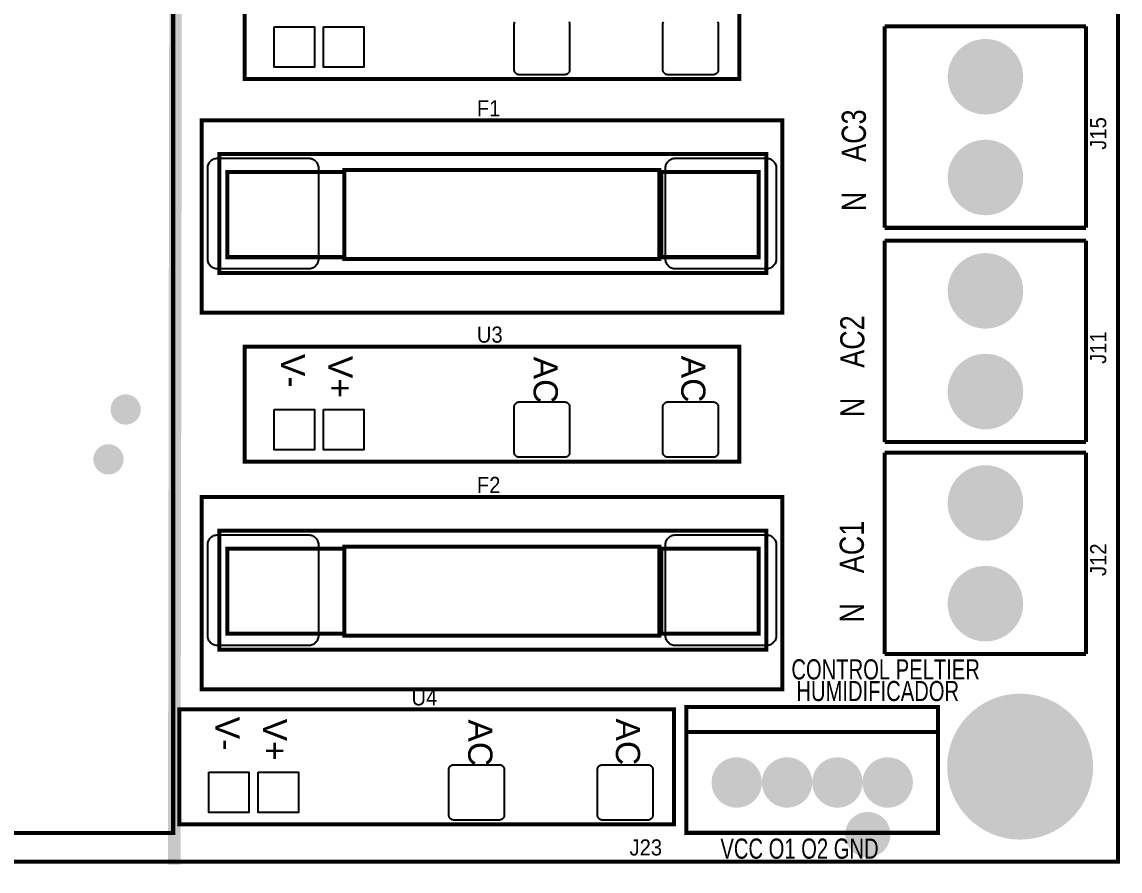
# Model space of a CAD drawing. Header units: inches. Extents: x -3.21 to 3.21, y -2.45 to 2.45.
# Drawn here: x 1.028 to 3.21, y -2.447 to -0.761 of the extents above; entities that cross this region are included whole.
import ezdxf

# ---------------------------------------------------------------- set-up
doc = ezdxf.new("R2010")
doc.units = ezdxf.units.IN
doc.layers.get('0').update_dxf_attribs({"linetype": 'CONTINUOUS'})

# ---------------------------------------------------------------- blocks, each defined once
blk = doc.blocks.new('EPAD')
at = {"const_width": 0.5}
blk.add_lwpolyline([(-0.25, 0, 1), (0.25, 0, 1)], format="xyb", close=True, dxfattribs=at)

msp = doc.modelspace()

# ---------------------------------------------------------------- linework, layer by layer
for points, const_width in [([(-3.205508, -2.428994), (3.205508, -2.428994), (3.205508, 2.443368), (-3.205508, 2.443368), (-3.205508, -2.428994)], 0.008), ([(-3.205508, -2.428994), (3.205508, -2.428994), (3.205508, 2.443368), (-3.205508, 2.443368), (-3.205508, -2.428994)], 0.008), ([(-3.205508, -2.428994), (3.205508, -2.428994), (3.205508, 2.443368), (-3.205508, 2.443368), (-3.205508, -2.428994)], 0.008), ([(1.33061, -2.434868), (1.33461, 0.224132)], 0.025), ([(1.33061, -2.434868), (1.33461, 0.224132)], 0.025), ([(1.33061, -2.434868), (1.33461, 0.224132)], 0.025), ([(0.257626, -2.371939), (1.328492, -2.371939), (1.328492, -0.308947), (0.257626, -0.308947), (0.257626, -2.371939)], 0.008), ([(0.257626, -2.371939), (1.328492, -2.371939), (1.328492, -0.308947), (0.257626, -0.308947), (0.257626, -2.371939)], 0.008), ([(0.257626, -2.371939), (1.328492, -2.371939), (1.328492, -0.308947), (0.257626, -0.308947), (0.257626, -2.371939)], 0.008), ([(1.470531, -0.87449), (2.453098, -0.87449), (2.453098, -0.646144), (1.470531, -0.646144), (1.470531, -0.87449)], 0.008), ([(1.470531, -0.87449), (2.453098, -0.87449), (2.453098, -0.646144), (1.470531, -0.646144), (1.470531, -0.87449)], 0.008), ([(1.470531, -0.87449), (2.453098, -0.87449), (2.453098, -0.646144), (1.470531, -0.646144), (1.470531, -0.87449)], 0.008), ([(3.14213, -0.769939), (2.74213, -0.769939)], 0.008), ([(2.74213, -0.769939), (2.74213, -1.169939)], 0.008), ([(3.14213, -0.769939), (2.74213, -0.769939)], 0.008), ([(2.74213, -0.769939), (2.74213, -1.169939)], 0.008), ([(3.14213, -0.769939), (2.74213, -0.769939)], 0.008), ([(2.74213, -0.769939), (2.74213, -1.169939)], 0.008), ([(3.14213, -0.769939), (3.14213, -1.169939)], 0.008), ([(3.14213, -0.769939), (3.14213, -1.169939)], 0.008), ([(3.14213, -0.769939), (3.14213, -1.169939)], 0.008), ([(1.385043, -1.338443), (2.538587, -1.338443), (2.538587, -0.956553), (1.385043, -0.956553), (1.385043, -1.338443)], 0.008), ([(1.385043, -1.338443), (2.538587, -1.338443), (2.538587, -0.956553), (1.385043, -0.956553), (1.385043, -1.338443)], 0.008), ([(1.385043, -1.338443), (2.538587, -1.338443), (2.538587, -0.956553), (1.385043, -0.956553), (1.385043, -1.338443)], 0.008), ([(1.420476, -1.259703), (2.507091, -1.259703), (2.507091, -1.023482), (1.420476, -1.023482), (1.420476, -1.259703)], 0.008), ([(1.420476, -1.259703), (2.507091, -1.259703), (2.507091, -1.023482), (1.420476, -1.023482), (1.420476, -1.259703)], 0.008), ([(1.420476, -1.259703), (2.507091, -1.259703), (2.507091, -1.023482), (1.420476, -1.023482), (1.420476, -1.259703)], 0.008), ([(1.436224, -1.228207), (1.668508, -1.228207), (1.668508, -1.058915), (1.436224, -1.058915), (1.436224, -1.228207)], 0.008), ([(1.436224, -1.228207), (1.668508, -1.228207), (1.668508, -1.058915), (1.436224, -1.058915), (1.436224, -1.228207)], 0.008), ([(1.436224, -1.228207), (1.668508, -1.228207), (1.668508, -1.058915), (1.436224, -1.058915), (1.436224, -1.228207)], 0.008), ([(1.668508, -1.232144), (2.294492, -1.232144), (2.294492, -1.054978), (1.668508, -1.054978), (1.668508, -1.232144)], 0.008), ([(1.668508, -1.232144), (2.294492, -1.232144), (2.294492, -1.054978), (1.668508, -1.054978), (1.668508, -1.232144)], 0.008), ([(1.668508, -1.232144), (2.294492, -1.232144), (2.294492, -1.054978), (1.668508, -1.054978), (1.668508, -1.232144)], 0.008), ([(2.298429, -1.228207), (2.491343, -1.228207), (2.491343, -1.058915), (2.298429, -1.058915), (2.298429, -1.228207)], 0.008), ([(2.298429, -1.228207), (2.491343, -1.228207), (2.491343, -1.058915), (2.298429, -1.058915), (2.298429, -1.228207)], 0.008), ([(2.298429, -1.228207), (2.491343, -1.228207), (2.491343, -1.058915), (2.298429, -1.058915), (2.298429, -1.228207)], 0.008), ([(3.14213, -1.169939), (2.74213, -1.169939)], 0.008), ([(3.14213, -1.169939), (2.74213, -1.169939)], 0.008), ([(3.14213, -1.169939), (2.74213, -1.169939)], 0.008), ([(3.14213, -1.195136), (2.74213, -1.195136)], 0.008), ([(2.74213, -1.195136), (2.74213, -1.595136)], 0.008), ([(3.14213, -1.195136), (2.74213, -1.195136)], 0.008), ([(2.74213, -1.195136), (2.74213, -1.595136)], 0.008), ([(3.14213, -1.195136), (2.74213, -1.195136)], 0.008), ([(2.74213, -1.195136), (2.74213, -1.595136)], 0.008), ([(3.14213, -1.195136), (3.14213, -1.595136)], 0.008), ([(3.14213, -1.195136), (3.14213, -1.595136)], 0.008), ([(3.14213, -1.195136), (3.14213, -1.595136)], 0.008), ([(1.470531, -1.634333), (2.453098, -1.634333), (2.453098, -1.405986), (1.470531, -1.405986), (1.470531, -1.634333)], 0.008), ([(1.470531, -1.634333), (2.453098, -1.634333), (2.453098, -1.405986), (1.470531, -1.405986), (1.470531, -1.634333)], 0.008), ([(1.470531, -1.634333), (2.453098, -1.634333), (2.453098, -1.405986), (1.470531, -1.405986), (1.470531, -1.634333)], 0.008), ([(3.14213, -1.595136), (2.74213, -1.595136)], 0.008), ([(3.14213, -1.595136), (2.74213, -1.595136)], 0.008), ([(3.14213, -1.595136), (2.74213, -1.595136)], 0.008), ([(3.14213, -1.616396), (2.74213, -1.616396)], 0.008), ([(2.74213, -1.616396), (2.74213, -2.016396)], 0.008), ([(3.14213, -1.616396), (2.74213, -1.616396)], 0.008), ([(2.74213, -1.616396), (2.74213, -2.016396)], 0.008), ([(3.14213, -1.616396), (2.74213, -1.616396)], 0.008), ([(2.74213, -1.616396), (2.74213, -2.016396)], 0.008), ([(3.14213, -1.616396), (3.14213, -2.016396)], 0.008), ([(3.14213, -1.616396), (3.14213, -2.016396)], 0.008), ([(3.14213, -1.616396), (3.14213, -2.016396)], 0.008), ([(1.385043, -2.086474), (2.538587, -2.086474), (2.538587, -1.704585), (1.385043, -1.704585), (1.385043, -2.086474)], 0.008), ([(1.385043, -2.086474), (2.538587, -2.086474), (2.538587, -1.704585), (1.385043, -1.704585), (1.385043, -2.086474)], 0.008), ([(1.385043, -2.086474), (2.538587, -2.086474), (2.538587, -1.704585), (1.385043, -1.704585), (1.385043, -2.086474)], 0.008), ([(1.420476, -2.007734), (2.507091, -2.007734), (2.507091, -1.771514), (1.420476, -1.771514), (1.420476, -2.007734)], 0.008), ([(1.420476, -2.007734), (2.507091, -2.007734), (2.507091, -1.771514), (1.420476, -1.771514), (1.420476, -2.007734)], 0.008), ([(1.420476, -2.007734), (2.507091, -2.007734), (2.507091, -1.771514), (1.420476, -1.771514), (1.420476, -2.007734)], 0.008), ([(1.436224, -1.976238), (1.668508, -1.976238), (1.668508, -1.806947), (1.436224, -1.806947), (1.436224, -1.976238)], 0.008), ([(1.436224, -1.976238), (1.668508, -1.976238), (1.668508, -1.806947), (1.436224, -1.806947), (1.436224, -1.976238)], 0.008), ([(1.436224, -1.976238), (1.668508, -1.976238), (1.668508, -1.806947), (1.436224, -1.806947), (1.436224, -1.976238)], 0.008), ([(1.668508, -1.980175), (2.294492, -1.980175), (2.294492, -1.80301), (1.668508, -1.80301), (1.668508, -1.980175)], 0.008), ([(1.668508, -1.980175), (2.294492, -1.980175), (2.294492, -1.80301), (1.668508, -1.80301), (1.668508, -1.980175)], 0.008), ([(1.668508, -1.980175), (2.294492, -1.980175), (2.294492, -1.80301), (1.668508, -1.80301), (1.668508, -1.980175)], 0.008), ([(2.298429, -1.976238), (2.491343, -1.976238), (2.491343, -1.806947), (2.298429, -1.806947), (2.298429, -1.976238)], 0.008), ([(2.298429, -1.976238), (2.491343, -1.976238), (2.491343, -1.806947), (2.298429, -1.806947), (2.298429, -1.976238)], 0.008), ([(2.298429, -1.976238), (2.491343, -1.976238), (2.491343, -1.806947), (2.298429, -1.806947), (2.298429, -1.976238)], 0.008), ([(3.14213, -2.016396), (2.74213, -2.016396)], 0.008), ([(3.14213, -2.016396), (2.74213, -2.016396)], 0.008), ([(3.14213, -2.016396), (2.74213, -2.016396)], 0.008), ([(1.34061, -2.354805), (2.323177, -2.354805), (2.323177, -2.126459), (1.34061, -2.126459), (1.34061, -2.354805)], 0.008), ([(1.34061, -2.354805), (2.323177, -2.354805), (2.323177, -2.126459), (1.34061, -2.126459), (1.34061, -2.354805)], 0.008), ([(1.34061, -2.354805), (2.323177, -2.354805), (2.323177, -2.126459), (1.34061, -2.126459), (1.34061, -2.354805)], 0.008), ([(2.348035, -2.371514), (2.848035, -2.371514), (2.848035, -2.121514), (2.348035, -2.121514), (2.348035, -2.371514)], 0.008), ([(2.348035, -2.371514), (2.848035, -2.371514), (2.848035, -2.121514), (2.348035, -2.121514), (2.348035, -2.371514)], 0.008), ([(2.348035, -2.371514), (2.848035, -2.371514), (2.848035, -2.121514), (2.348035, -2.121514), (2.348035, -2.371514)], 0.008), ([(2.348035, -2.171514), (2.848035, -2.171514)], 0.008), ([(2.348035, -2.171514), (2.848035, -2.171514)], 0.008), ([(2.348035, -2.171514), (2.848035, -2.171514)], 0.008)]:
    msp.add_lwpolyline(points, dxfattribs=dict(const_width=const_width))
for points in [[(2.114896, -0.761072), (2.115311, -0.761948), (2.115642, -0.762872), (2.115884, -0.763839), (2.116032, -0.764844), (2.116083, -0.765884), (2.116083, -0.855884), (2.116032, -0.856923), (2.115884, -0.857928), (2.115642, -0.858895), (2.115311, -0.859819), (2.114896, -0.860696), (2.114402, -0.86152), (2.113832, -0.862287), (2.113192, -0.862993), (2.112486, -0.863633), (2.111719, -0.864203), (2.110894, -0.864698), (2.110018, -0.865112), (2.109094, -0.865443), (2.108127, -0.865685), (2.107122, -0.865833), (2.106083, -0.865884), (2.016083, -0.865884), (2.015043, -0.865833), (2.014038, -0.865685), (2.013071, -0.865443), (2.012147, -0.865112), (2.011271, -0.864698), (2.010447, -0.864203), (2.009679, -0.863633), (2.008973, -0.862993), (2.008333, -0.862287), (2.007764, -0.86152), (2.007269, -0.860696), (2.006854, -0.859819), (2.006524, -0.858895), (2.006281, -0.857928), (2.006133, -0.856923), (2.006083, -0.855884), (2.006083, -0.765884), (2.006133, -0.764844), (2.006281, -0.763839), (2.006524, -0.762872), (2.006854, -0.761948), (2.007269, -0.761072)], [(2.410172, -0.761072), (2.410587, -0.761948), (2.410917, -0.762872), (2.411159, -0.763839), (2.411308, -0.764844), (2.411358, -0.765884), (2.411358, -0.855884), (2.411308, -0.856923), (2.411159, -0.857928), (2.410917, -0.858895), (2.410587, -0.859819), (2.410172, -0.860696), (2.409677, -0.86152), (2.409108, -0.862287), (2.408468, -0.862993), (2.407762, -0.863633), (2.406994, -0.864203), (2.40617, -0.864698), (2.405294, -0.865112), (2.40437, -0.865443), (2.403403, -0.865685), (2.402398, -0.865833), (2.401358, -0.865884), (2.311358, -0.865884), (2.310319, -0.865833), (2.309314, -0.865685), (2.308347, -0.865443), (2.307423, -0.865112), (2.306546, -0.864698), (2.305722, -0.864203), (2.304955, -0.863633), (2.304249, -0.862993), (2.303609, -0.862287), (2.303039, -0.86152), (2.302545, -0.860696), (2.30213, -0.859819), (2.301799, -0.858895), (2.301557, -0.857928), (2.301409, -0.856923), (2.301358, -0.855884), (2.301358, -0.765884), (2.301409, -0.764844), (2.301557, -0.763839), (2.301799, -0.762872), (2.30213, -0.761948), (2.302545, -0.761072)]]:
    msp.add_lwpolyline(points)
for points in [[(1.528957, -0.770884), (1.608957, -0.770884), (1.608957, -0.850884), (1.528957, -0.850884), (1.528957, -0.770884)], [(1.627382, -0.770884), (1.707382, -0.770884), (1.707382, -0.850884), (1.627382, -0.850884), (1.627382, -0.770884)], [(1.417091, -1.031593), (1.597091, -1.031593), (1.599169, -1.031694), (1.60118, -1.031991), (1.603114, -1.032474), (1.604962, -1.033135), (1.606714, -1.033965), (1.608363, -1.034954), (1.609897, -1.036094), (1.611309, -1.037374), (1.61259, -1.038786), (1.613729, -1.04032), (1.614718, -1.041969), (1.615548, -1.043721), (1.616209, -1.045569), (1.616693, -1.047503), (1.616989, -1.049514), (1.617091, -1.051593), (1.617091, -1.231593), (1.616989, -1.233671), (1.616693, -1.235682), (1.616209, -1.237616), (1.615548, -1.239464), (1.614718, -1.241216), (1.613729, -1.242865), (1.61259, -1.244399), (1.611309, -1.245811), (1.609897, -1.247091), (1.608363, -1.248231), (1.606714, -1.24922), (1.604962, -1.25005), (1.603114, -1.250711), (1.60118, -1.251194), (1.599169, -1.251491), (1.597091, -1.251593), (1.417091, -1.251593), (1.415012, -1.251491), (1.413001, -1.251194), (1.411067, -1.250711), (1.409219, -1.25005), (1.407467, -1.24922), (1.405819, -1.248231), (1.404284, -1.247091), (1.402872, -1.245811), (1.401591, -1.244399), (1.400452, -1.242865), (1.399463, -1.241216), (1.398633, -1.239464), (1.397972, -1.237616), (1.397489, -1.235682), (1.397192, -1.233671), (1.397091, -1.231593), (1.397091, -1.051593), (1.397192, -1.049514), (1.397489, -1.047503), (1.397972, -1.045569), (1.398633, -1.043721), (1.399463, -1.041969), (1.400452, -1.04032), (1.401591, -1.038786), (1.402872, -1.037374), (1.404284, -1.036094), (1.405819, -1.034954), (1.407467, -1.033965), (1.409219, -1.033135), (1.411067, -1.032474), (1.413001, -1.031991), (1.415012, -1.031694), (1.417091, -1.031593)], [(2.326539, -1.031593), (2.506539, -1.031593), (2.508618, -1.031694), (2.510629, -1.031991), (2.512563, -1.032474), (2.514411, -1.033135), (2.516163, -1.033965), (2.517811, -1.034954), (2.519346, -1.036094), (2.520758, -1.037374), (2.522039, -1.038786), (2.523178, -1.04032), (2.524167, -1.041969), (2.524996, -1.043721), (2.525658, -1.045569), (2.526141, -1.047503), (2.526438, -1.049514), (2.526539, -1.051593), (2.526539, -1.231593), (2.526438, -1.233671), (2.526141, -1.235682), (2.525658, -1.237616), (2.524996, -1.239464), (2.524167, -1.241216), (2.523178, -1.242865), (2.522039, -1.244399), (2.520758, -1.245811), (2.519346, -1.247091), (2.517811, -1.248231), (2.516163, -1.24922), (2.514411, -1.25005), (2.512563, -1.250711), (2.510629, -1.251194), (2.508618, -1.251491), (2.506539, -1.251593), (2.326539, -1.251593), (2.324461, -1.251491), (2.32245, -1.251194), (2.320516, -1.250711), (2.318668, -1.25005), (2.316916, -1.24922), (2.315267, -1.248231), (2.313733, -1.247091), (2.31232, -1.245811), (2.31104, -1.244399), (2.309901, -1.242865), (2.308912, -1.241216), (2.308082, -1.239464), (2.307421, -1.237616), (2.306937, -1.235682), (2.306641, -1.233671), (2.306539, -1.231593), (2.306539, -1.051593), (2.306641, -1.049514), (2.306937, -1.047503), (2.307421, -1.045569), (2.308082, -1.043721), (2.308912, -1.041969), (2.309901, -1.04032), (2.31104, -1.038786), (2.31232, -1.037374), (2.313733, -1.036094), (2.315267, -1.034954), (2.316916, -1.033965), (2.318668, -1.033135), (2.320516, -1.032474), (2.32245, -1.031991), (2.324461, -1.031694), (2.326539, -1.031593)], [(2.016083, -1.515726), (2.106083, -1.515726), (2.107122, -1.515777), (2.108127, -1.515925), (2.109094, -1.516167), (2.110018, -1.516498), (2.110894, -1.516913), (2.111719, -1.517407), (2.112486, -1.517977), (2.113192, -1.518617), (2.113832, -1.519323), (2.114402, -1.520091), (2.114896, -1.520915), (2.115311, -1.521791), (2.115642, -1.522715), (2.115884, -1.523682), (2.116032, -1.524687), (2.116083, -1.525726), (2.116083, -1.615726), (2.116032, -1.616766), (2.115884, -1.617771), (2.115642, -1.618738), (2.115311, -1.619662), (2.114896, -1.620538), (2.114402, -1.621362), (2.113832, -1.62213), (2.113192, -1.622836), (2.112486, -1.623476), (2.111719, -1.624045), (2.110894, -1.62454), (2.110018, -1.624955), (2.109094, -1.625285), (2.108127, -1.625528), (2.107122, -1.625676), (2.106083, -1.625726), (2.016083, -1.625726), (2.015043, -1.625676), (2.014038, -1.625528), (2.013071, -1.625285), (2.012147, -1.624955), (2.011271, -1.62454), (2.010447, -1.624045), (2.009679, -1.623476), (2.008973, -1.622836), (2.008333, -1.62213), (2.007764, -1.621362), (2.007269, -1.620538), (2.006854, -1.619662), (2.006524, -1.618738), (2.006281, -1.617771), (2.006133, -1.616766), (2.006083, -1.615726), (2.006083, -1.525726), (2.006133, -1.524687), (2.006281, -1.523682), (2.006524, -1.522715), (2.006854, -1.521791), (2.007269, -1.520915), (2.007764, -1.520091), (2.008333, -1.519323), (2.008973, -1.518617), (2.009679, -1.517977), (2.010447, -1.517407), (2.011271, -1.516913), (2.012147, -1.516498), (2.013071, -1.516167), (2.014038, -1.515925), (2.015043, -1.515777), (2.016083, -1.515726)], [(2.311358, -1.515726), (2.401358, -1.515726), (2.402398, -1.515777), (2.403403, -1.515925), (2.40437, -1.516167), (2.405294, -1.516498), (2.40617, -1.516913), (2.406994, -1.517407), (2.407762, -1.517977), (2.408468, -1.518617), (2.409108, -1.519323), (2.409677, -1.520091), (2.410172, -1.520915), (2.410587, -1.521791), (2.410917, -1.522715), (2.411159, -1.523682), (2.411308, -1.524687), (2.411358, -1.525726), (2.411358, -1.615726), (2.411308, -1.616766), (2.411159, -1.617771), (2.410917, -1.618738), (2.410587, -1.619662), (2.410172, -1.620538), (2.409677, -1.621362), (2.409108, -1.62213), (2.408468, -1.622836), (2.407762, -1.623476), (2.406994, -1.624045), (2.40617, -1.62454), (2.405294, -1.624955), (2.40437, -1.625285), (2.403403, -1.625528), (2.402398, -1.625676), (2.401358, -1.625726), (2.311358, -1.625726), (2.310319, -1.625676), (2.309314, -1.625528), (2.308347, -1.625285), (2.307423, -1.624955), (2.306546, -1.62454), (2.305722, -1.624045), (2.304955, -1.623476), (2.304249, -1.622836), (2.303609, -1.62213), (2.303039, -1.621362), (2.302545, -1.620538), (2.30213, -1.619662), (2.301799, -1.618738), (2.301557, -1.617771), (2.301409, -1.616766), (2.301358, -1.615726), (2.301358, -1.525726), (2.301409, -1.524687), (2.301557, -1.523682), (2.301799, -1.522715), (2.30213, -1.521791), (2.302545, -1.520915), (2.303039, -1.520091), (2.303609, -1.519323), (2.304249, -1.518617), (2.304955, -1.517977), (2.305722, -1.517407), (2.306546, -1.516913), (2.307423, -1.516498), (2.308347, -1.516167), (2.309314, -1.515925), (2.310319, -1.515777), (2.311358, -1.515726)], [(1.528957, -1.530726), (1.608957, -1.530726), (1.608957, -1.610726), (1.528957, -1.610726), (1.528957, -1.530726)], [(1.627382, -1.530726), (1.707382, -1.530726), (1.707382, -1.610726), (1.627382, -1.610726), (1.627382, -1.530726)], [(1.417091, -1.779624), (1.597091, -1.779624), (1.599169, -1.779725), (1.60118, -1.780022), (1.603114, -1.780506), (1.604962, -1.781167), (1.606714, -1.781997), (1.608363, -1.782986), (1.609897, -1.784125), (1.611309, -1.785405), (1.61259, -1.786817), (1.613729, -1.788352), (1.614718, -1.79), (1.615548, -1.791753), (1.616209, -1.793601), (1.616693, -1.795535), (1.616989, -1.797545), (1.617091, -1.799624), (1.617091, -1.979624), (1.616989, -1.981703), (1.616693, -1.983713), (1.616209, -1.985647), (1.615548, -1.987495), (1.614718, -1.989248), (1.613729, -1.990896), (1.61259, -1.992431), (1.611309, -1.993843), (1.609897, -1.995123), (1.608363, -1.996262), (1.606714, -1.997251), (1.604962, -1.998081), (1.603114, -1.998743), (1.60118, -1.999226), (1.599169, -1.999523), (1.597091, -1.999624), (1.417091, -1.999624), (1.415012, -1.999523), (1.413001, -1.999226), (1.411067, -1.998743), (1.409219, -1.998081), (1.407467, -1.997251), (1.405819, -1.996262), (1.404284, -1.995123), (1.402872, -1.993843), (1.401591, -1.992431), (1.400452, -1.990896), (1.399463, -1.989248), (1.398633, -1.987495), (1.397972, -1.985647), (1.397489, -1.983713), (1.397192, -1.981703), (1.397091, -1.979624), (1.397091, -1.799624), (1.397192, -1.797545), (1.397489, -1.795535), (1.397972, -1.793601), (1.398633, -1.791753), (1.399463, -1.79), (1.400452, -1.788352), (1.401591, -1.786817), (1.402872, -1.785405), (1.404284, -1.784125), (1.405819, -1.782986), (1.407467, -1.781997), (1.409219, -1.781167), (1.411067, -1.780506), (1.413001, -1.780022), (1.415012, -1.779725), (1.417091, -1.779624)], [(2.326539, -1.779624), (2.506539, -1.779624), (2.508618, -1.779725), (2.510629, -1.780022), (2.512563, -1.780506), (2.514411, -1.781167), (2.516163, -1.781997), (2.517811, -1.782986), (2.519346, -1.784125), (2.520758, -1.785405), (2.522039, -1.786817), (2.523178, -1.788352), (2.524167, -1.79), (2.524996, -1.791753), (2.525658, -1.793601), (2.526141, -1.795535), (2.526438, -1.797545), (2.526539, -1.799624), (2.526539, -1.979624), (2.526438, -1.981703), (2.526141, -1.983713), (2.525658, -1.985647), (2.524996, -1.987495), (2.524167, -1.989248), (2.523178, -1.990896), (2.522039, -1.992431), (2.520758, -1.993843), (2.519346, -1.995123), (2.517811, -1.996262), (2.516163, -1.997251), (2.514411, -1.998081), (2.512563, -1.998743), (2.510629, -1.999226), (2.508618, -1.999523), (2.506539, -1.999624), (2.326539, -1.999624), (2.324461, -1.999523), (2.32245, -1.999226), (2.320516, -1.998743), (2.318668, -1.998081), (2.316916, -1.997251), (2.315267, -1.996262), (2.313733, -1.995123), (2.31232, -1.993843), (2.31104, -1.992431), (2.309901, -1.990896), (2.308912, -1.989248), (2.308082, -1.987495), (2.307421, -1.985647), (2.306937, -1.983713), (2.306641, -1.981703), (2.306539, -1.979624), (2.306539, -1.799624), (2.306641, -1.797545), (2.306937, -1.795535), (2.307421, -1.793601), (2.308082, -1.791753), (2.308912, -1.79), (2.309901, -1.788352), (2.31104, -1.786817), (2.31232, -1.785405), (2.313733, -1.784125), (2.315267, -1.782986), (2.316916, -1.781997), (2.318668, -1.781167), (2.320516, -1.780506), (2.32245, -1.780022), (2.324461, -1.779725), (2.326539, -1.779624)], [(1.886161, -2.236199), (1.976161, -2.236199), (1.977201, -2.236249), (1.978206, -2.236398), (1.979173, -2.23664), (1.980097, -2.23697), (1.980973, -2.237385), (1.981797, -2.23788), (1.982565, -2.238449), (1.983271, -2.239089), (1.983911, -2.239796), (1.98448, -2.240563), (1.984975, -2.241387), (1.98539, -2.242263), (1.98572, -2.243187), (1.985963, -2.244154), (1.986111, -2.245159), (1.986161, -2.246199), (1.986161, -2.336199), (1.986111, -2.337238), (1.985963, -2.338243), (1.98572, -2.33921), (1.98539, -2.340134), (1.984975, -2.341011), (1.98448, -2.341835), (1.983911, -2.342602), (1.983271, -2.343308), (1.982565, -2.343948), (1.981797, -2.344518), (1.980973, -2.345013), (1.980097, -2.345427), (1.979173, -2.345758), (1.978206, -2.346), (1.977201, -2.346148), (1.976161, -2.346199), (1.886161, -2.346199), (1.885122, -2.346148), (1.884117, -2.346), (1.88315, -2.345758), (1.882226, -2.345427), (1.88135, -2.345013), (1.880526, -2.344518), (1.879758, -2.343948), (1.879052, -2.343308), (1.878412, -2.342602), (1.877843, -2.341835), (1.877348, -2.341011), (1.876933, -2.340134), (1.876602, -2.33921), (1.87636, -2.338243), (1.876212, -2.337238), (1.876161, -2.336199), (1.876161, -2.246199), (1.876212, -2.245159), (1.87636, -2.244154), (1.876602, -2.243187), (1.876933, -2.242263), (1.877348, -2.241387), (1.877843, -2.240563), (1.878412, -2.239796), (1.879052, -2.239089), (1.879758, -2.238449), (1.880526, -2.23788), (1.88135, -2.237385), (1.882226, -2.23697), (1.88315, -2.23664), (1.884117, -2.236398), (1.885122, -2.236249), (1.886161, -2.236199)], [(2.181437, -2.236199), (2.271437, -2.236199), (2.272476, -2.236249), (2.273481, -2.236398), (2.274448, -2.23664), (2.275372, -2.23697), (2.276249, -2.237385), (2.277073, -2.23788), (2.277841, -2.238449), (2.278546, -2.239089), (2.279187, -2.239796), (2.279756, -2.240563), (2.28025, -2.241387), (2.280665, -2.242263), (2.280996, -2.243187), (2.281238, -2.244154), (2.281387, -2.245159), (2.281437, -2.246199), (2.281437, -2.336199), (2.281387, -2.337238), (2.281238, -2.338243), (2.280996, -2.33921), (2.280665, -2.340134), (2.28025, -2.341011), (2.279756, -2.341835), (2.279187, -2.342602), (2.278546, -2.343308), (2.277841, -2.343948), (2.277073, -2.344518), (2.276249, -2.345013), (2.275372, -2.345427), (2.274448, -2.345758), (2.273481, -2.346), (2.272476, -2.346148), (2.271437, -2.346199), (2.181437, -2.346199), (2.180398, -2.346148), (2.179393, -2.346), (2.178426, -2.345758), (2.177502, -2.345427), (2.176625, -2.345013), (2.175801, -2.344518), (2.175033, -2.343948), (2.174328, -2.343308), (2.173687, -2.342602), (2.173118, -2.341835), (2.172624, -2.341011), (2.172209, -2.340134), (2.171878, -2.33921), (2.171636, -2.338243), (2.171487, -2.337238), (2.171437, -2.336199), (2.171437, -2.246199), (2.171487, -2.245159), (2.171636, -2.244154), (2.171878, -2.243187), (2.172209, -2.242263), (2.172624, -2.241387), (2.173118, -2.240563), (2.173687, -2.239796), (2.174328, -2.239089), (2.175033, -2.238449), (2.175801, -2.23788), (2.176625, -2.237385), (2.177502, -2.23697), (2.178426, -2.23664), (2.179393, -2.236398), (2.180398, -2.236249), (2.181437, -2.236199)], [(1.399035, -2.251199), (1.479035, -2.251199), (1.479035, -2.331199), (1.399035, -2.331199), (1.399035, -2.251199)], [(1.497461, -2.251199), (1.577461, -2.251199), (1.577461, -2.331199), (1.497461, -2.331199), (1.497461, -2.251199)]]:
    msp.add_lwpolyline(points, close=True)

# ---------------------------------------------------------------- block references
for p, xscale, yscale in [((2.94213, -0.869939), 0.15, 0.15), ((2.94213, -1.069939), 0.15, 0.15), ((2.94213, -1.295136), 0.15, 0.15), ((2.94213, -1.495136), 0.15, 0.15), ((1.234106, -1.530759), 0.06, 0.06), ((1.200004, -1.629781), 0.06, 0.06), ((2.94213, -1.716396), 0.15, 0.15), ((2.94213, -1.916396), 0.15, 0.15), ((3.011028, -2.240018), 0.29, 0.29), ((2.448035, -2.271514), 0.1, 0.1), ((2.548035, -2.271514), 0.1, 0.1), ((2.648035, -2.271514), 0.1, 0.1), ((2.748035, -2.271514), 0.1, 0.1), ((2.708444, -2.375028), 0.09, 0.09)]:
    msp.add_blockref('EPAD', p, dxfattribs=dict(xscale=xscale, yscale=yscale))

# ---------------------------------------------------------------- texts
for s, height, width, p in [('F1', 0.032, 0.9375, (1.931815, -0.948553)), ('F1', 0.032, 0.9375, (1.931815, -0.948553)), ('F1', 0.032, 0.9375, (1.931815, -0.948553)), ('U3', 0.032, 0.9375, (1.931815, -1.397986)), ('U3', 0.032, 0.9375, (1.931815, -1.397986)), ('U3', 0.032, 0.9375, (1.931815, -1.397986)), ('F2', 0.032, 0.9375, (1.931815, -1.696585)), ('F2', 0.032, 0.9375, (1.931815, -1.696585)), ('F2', 0.032, 0.9375, (1.931815, -1.696585)), ('CONTROL PELTIER', 0.04, 0.75, (2.55661, -2.066868)), ('CONTROL PELTIER', 0.04, 0.75, (2.55661, -2.066868)), ('CONTROL PELTIER', 0.04, 0.75, (2.55661, -2.066868)), ('HUMIDIFICADOR', 0.04, 0.75, (2.56661, -2.109868)), ('HUMIDIFICADOR', 0.04, 0.75, (2.56661, -2.109868)), ('HUMIDIFICADOR', 0.04, 0.75, (2.56661, -2.109868)), ('U4', 0.032, 0.9375, (1.801894, -2.118459)), ('U4', 0.032, 0.9375, (1.801894, -2.118459)), ('U4', 0.032, 0.9375, (1.801894, -2.118459)), ('J23', 0.032, 0.9375, (2.235035, -2.416514)), ('J23', 0.032, 0.9375, (2.235035, -2.416514)), ('J23', 0.032, 0.9375, (2.235035, -2.416514)), ('VCC O1 O2 GND', 0.04, 0.75, (2.41561, -2.422868)), ('VCC O1 O2 GND', 0.04, 0.75, (2.41561, -2.422868)), ('VCC O1 O2 GND', 0.04, 0.75, (2.41561, -2.422868))]:
    msp.add_text(s, height=height, dxfattribs=dict(width=width)).set_placement(p)
for s, height, rotation, width, p in [('N    AC3', 0.048, 90, 0.833333, (2.70461, -1.136868)), ('N    AC3', 0.048, 90, 0.833333, (2.70461, -1.136868)), ('N    AC3', 0.048, 90, 0.833333, (2.70461, -1.136868)), ('J15', 0.032, 90, 0.9375, (3.18213, -1.014939)), ('J15', 0.032, 90, 0.9375, (3.18213, -1.014939)), ('J15', 0.032, 90, 0.9375, (3.18213, -1.014939)), ('N    AC2', 0.048, 90, 0.833333, (2.70161, -1.545868)), ('N    AC2', 0.048, 90, 0.833333, (2.70161, -1.545868)), ('N    AC2', 0.048, 90, 0.833333, (2.70161, -1.545868)), ('J11', 0.032, 90, 0.9375, (3.18213, -1.440136)), ('J11', 0.032, 90, 0.9375, (3.18213, -1.440136)), ('J11', 0.032, 90, 0.9375, (3.18213, -1.440136)), ('V-', 0.048, -90, 1.041667, (1.542398, -1.420317)), ('V-', 0.048, -90, 1.041667, (1.542398, -1.420317)), ('V-', 0.048, -90, 1.041667, (1.542398, -1.420317)), ('V+', 0.048, -90, 1.041667, (1.636886, -1.424254)), ('V+', 0.048, -90, 1.041667, (1.636886, -1.424254)), ('V+', 0.048, -90, 1.041667, (1.636886, -1.424254)), ('AC', 0.048, -90, 1.041667, (2.044587, -1.42575)), ('AC', 0.048, -90, 1.041667, (2.044587, -1.42575)), ('AC', 0.048, -90, 1.041667, (2.044587, -1.42575)), ('AC', 0.048, -90, 1.041667, (2.337862, -1.423876)), ('AC', 0.048, -90, 1.041667, (2.337862, -1.423876)), ('AC', 0.048, -90, 1.041667, (2.337862, -1.423876)), ('N    AC1', 0.048, 90, 0.833333, (2.70061, -1.953868)), ('N    AC1', 0.048, 90, 0.833333, (2.70061, -1.953868)), ('N    AC1', 0.048, 90, 0.833333, (2.70061, -1.953868)), ('J12', 0.032, 90, 0.9375, (3.18213, -1.861396)), ('J12', 0.032, 90, 0.9375, (3.18213, -1.861396)), ('J12', 0.032, 90, 0.9375, (3.18213, -1.861396)), ('V-', 0.048, -90, 1.041667, (1.412476, -2.140789)), ('V-', 0.048, -90, 1.041667, (1.412476, -2.140789)), ('V-', 0.048, -90, 1.041667, (1.412476, -2.140789)), ('V+', 0.048, -90, 1.041667, (1.506965, -2.144726)), ('V+', 0.048, -90, 1.041667, (1.506965, -2.144726)), ('V+', 0.048, -90, 1.041667, (1.506965, -2.144726)), ('AC', 0.048, -90, 1.041667, (1.914665, -2.146222)), ('AC', 0.048, -90, 1.041667, (1.914665, -2.146222)), ('AC', 0.048, -90, 1.041667, (1.914665, -2.146222)), ('AC', 0.048, -90, 1.041667, (2.207941, -2.144348)), ('AC', 0.048, -90, 1.041667, (2.207941, -2.144348)), ('AC', 0.048, -90, 1.041667, (2.207941, -2.144348))]:
    msp.add_text(s, height=height, rotation=rotation, dxfattribs=dict(width=width)).set_placement(p)

doc.saveas('drawing.dxf')
